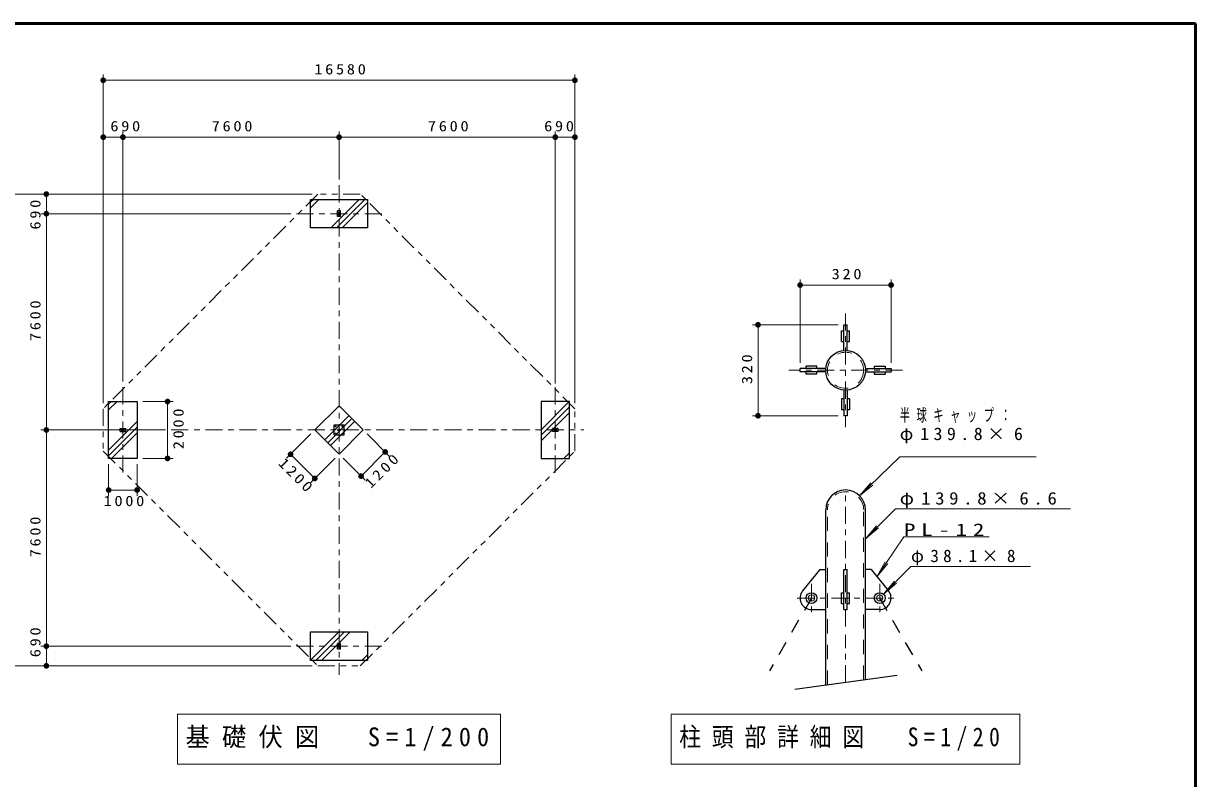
# Model space of a CAD drawing. Units: millimetres on the paper, scale 1:200, with parts at other scales. Extents: x -365 to 0, y -33 to 257.
# Drawn here: x -206 to 0, y 124.3 to 257 of the extents above; entities that cross this region are included whole.
import ezdxf

# ---------------------------------------------------------------- set-up
doc = ezdxf.new("R2010")
doc.units = ezdxf.units.MM
for name, pattern in [('USER1', [4.5, 2.5, -2]), ('USER2', [6, 3, -1, 1, -1]), ('USER3', [8, 3, -1, 1, -1, 1, -1])]:
    doc.linetypes.add(name, pattern=pattern)
doc.layers.add('LY_1', color=7, linetype='Continuous', lineweight=13)
doc.styles.add('ＭＳ ゴシック', font='')
doc.styles.get('ＭＳ ゴシック').set_extended_font_data('MS Gothic')

# ---------------------------------------------------------------- blocks, each defined once
blk = doc.blocks.new('filled_dot')
at = {"color": 0, "linetype": 'Continuous', "lineweight": -2, "const_width": 1.25}
blk.add_lwpolyline([(-0.625, 0, 1), (0.625, 0, 1)], format="xyb", close=True, dxfattribs=at)

msp = doc.modelspace()

# ---------------------------------------------------------------- linework, layer by layer
at = {"layer": 'LY_1', "lineweight": 50}
for p, q in [((0, 257), (-365, 257)), ((0, 0), (0, 257))]:
    msp.add_line(p, q, dxfattribs=at)
at = {"layer": 'LY_1'}
for p, q in [((-191.996, 190.295), (-191.996, 248.015)), ((-109.096, 190.295), (-109.096, 248.015)), ((-191.996, 247.015), (-109.096, 247.015)), ((-191.996, 237.015), (-184.887, 237.015)), ((-188.546, 194.065), (-188.546, 238.015)), ((-188.546, 237.015), (-150.546, 237.015)), ((-150.546, 229.565), (-150.546, 238.015)), ((-150.546, 237.015), (-112.546, 237.015)), ((-112.546, 193.745), (-112.546, 238.015)), ((-112.546, 237.015), (-109.096, 237.015)), ((-155.276, 227.015), (-212.996, 227.015)), ((-201.996, 223.565), (-201.996, 227.015)), ((-155.546, 224.595), (-154.076, 226.065)), ((-155.546, 225.585), (-155.066, 226.065)), ((-152.005, 221.065), (-147.005, 226.065)), ((-151.015, 221.065), (-146.015, 226.065)), ((-150.025, 221.065), (-145.546, 225.544)), ((-159.046, 223.565), (-202.996, 223.565)), ((-201.996, 185.565), (-201.996, 223.565)), ((-69.513, 197.355), (-69.513, 212.03)), ((-69.513, 211.03), (-53.523, 211.03)), ((-53.523, 197.355), (-53.523, 212.03)), ((-62.818, 204.05), (-77.905, 204.05)), ((-76.905, 188.06), (-76.905, 204.05)), ((-191.046, 189.095), (-189.576, 190.565)), ((-191.046, 190.085), (-190.566, 190.565)), ((-185.046, 190.565), (-179.702, 190.565)), ((-180.702, 190.565), (-180.702, 180.565)), ((-115.046, 185.616), (-110.097, 190.565)), ((-115.046, 184.626), (-110.046, 189.626)), ((-153.045, 183.821), (-148.802, 188.064)), ((-152.55, 183.326), (-148.307, 187.569)), ((-115.046, 183.636), (-110.046, 188.636)), ((-62.818, 188.06), (-77.905, 188.06)), ((-181.044, 185.565), (-202.996, 185.565)), ((-201.996, 147.565), (-201.996, 185.565)), ((-191.046, 182.024), (-186.046, 187.024)), ((-191.046, 181.034), (-186.046, 186.034)), ((-152.055, 182.831), (-147.812, 187.074)), ((-190.525, 180.565), (-186.046, 185.044)), ((-155.495, 184.858), (-159.771, 180.582)), ((-145.596, 184.858), (-141.729, 180.99)), ((-142.436, 181.697), (-146.678, 177.455)), ((-111.046, 180.565), (-110.046, 181.565)), ((-191.046, 179.565), (-191.046, 174.013)), ((-186.046, 179.565), (-186.046, 174.013)), ((-185.046, 180.565), (-179.702, 180.565)), ((-154.821, 177.047), (-159.064, 181.29)), ((-151.253, 180.615), (-155.528, 176.34)), ((-149.839, 180.615), (-145.971, 176.748)), ((-110.056, 180.565), (-110.046, 180.575)), ((-51.995, 180.838), (-59.046, 173.998)), ((-51.995, 180.838), (-27.995, 180.838)), ((-59.046, 173.998), (-57.083, 176.266)), ((-59.046, 173.998), (-56.719, 175.891)), ((-186.046, 175.013), (-191.046, 175.013)), ((-52.735, 171.713), (-58.023, 166.436)), ((-52.735, 171.713), (-21.995, 171.713)), ((-58.023, 166.436), (-56.092, 168.732)), ((-58.023, 166.436), (-55.722, 168.362)), ((-51.255, 166.78), (-56.009, 159.779)), ((-51.255, 166.78), (-36.255, 166.78)), ((-56.009, 159.779), (-54.546, 162.399)), ((-56.009, 159.779), (-54.114, 162.105)), ((-50.022, 161.601), (-54.849, 156.695)), ((-50.022, 161.601), (-29.022, 161.601)), ((-54.849, 156.695), (-52.939, 159.008)), ((-54.849, 156.695), (-52.567, 158.642)), ((-201.996, 144.115), (-201.996, 151.486)), ((-155.546, 145.116), (-150.597, 150.065)), ((-154.607, 145.065), (-149.607, 150.065)), ((-153.617, 145.065), (-148.617, 150.065)), ((-159.046, 147.565), (-202.996, 147.565)), ((-146.546, 145.065), (-145.546, 146.065)), ((-145.556, 145.065), (-145.546, 145.075)), ((-155.276, 144.115), (-212.996, 144.115)), ((-178.946, 135.64), (-178.946, 126.84)), ((-122.146, 135.64), (-178.946, 135.64)), ((-122.146, 126.84), (-122.146, 135.64)), ((-92.168, 135.64), (-92.168, 126.84)), ((-30.868, 135.64), (-92.168, 135.64)), ((-30.868, 126.84), (-30.868, 135.64)), ((-178.946, 126.84), (-122.146, 126.84)), ((-92.168, 126.84), (-30.868, 126.84))]:
    msp.add_line(p, q, dxfattribs=at)
at = {"layer": 'LY_1', "linetype": 'USER2'}
for p, q in [((-150.546, 228.565), (-150.546, 142.565)), ((-158.046, 223.565), (-143.046, 223.565)), ((-61.518, 206.055), (-61.518, 186.055)), ((-51.518, 196.055), (-71.518, 196.055)), ((-188.546, 178.065), (-188.546, 193.065)), ((-112.546, 178.065), (-112.546, 193.065)), ((-193.546, 185.565), (-183.337, 185.565)), ((-180.044, 185.565), (-107.546, 185.565)), ((-61.518, 151.057), (-61.518, 175.021)), ((-67.513, 158.521), (-67.513, 153.521)), ((-55.523, 158.521), (-55.523, 153.521)), ((-70.013, 156.021), (-53.023, 156.021)), ((-61.518, 141.24), (-61.518, 149.56)), ((-143.046, 147.565), (-158.046, 147.565))]:
    msp.add_line(p, q, dxfattribs=at)
at = {"layer": 'LY_1', "lineweight": 25}
for p, q in [((-155.546, 221.065), (-155.546, 226.065)), ((-155.546, 226.065), (-145.546, 226.065)), ((-145.546, 226.065), (-145.546, 221.065)), ((-150.796, 223.065), (-150.796, 224.065)), ((-150.296, 224.065), (-150.796, 224.065)), ((-150.296, 223.065), (-150.796, 223.065)), ((-150.601, 223.315), (-150.601, 223.815)), ((-150.491, 223.315), (-150.491, 223.815)), ((-150.296, 223.065), (-150.296, 224.065)), ((-145.546, 221.065), (-155.546, 221.065)), ((-61.818, 204.05), (-61.218, 204.05)), ((-61.818, 199.538), (-61.818, 204.05)), ((-61.218, 199.538), (-61.218, 204.05)), ((-62.218, 203.003), (-61.818, 203.003)), ((-62.218, 201.098), (-62.218, 203.003)), ((-61.218, 203.003), (-60.818, 203.003)), ((-60.818, 201.098), (-60.818, 203.003)), ((-62.218, 201.098), (-61.818, 201.098)), ((-61.218, 201.098), (-60.818, 201.098)), ((-65, 196.355), (-69.513, 196.355)), ((-69.513, 195.755), (-69.513, 196.355)), ((-65, 195.755), (-69.513, 195.755)), ((-68.465, 196.355), (-68.465, 196.755)), ((-66.56, 196.755), (-68.465, 196.755)), ((-68.465, 195.355), (-68.465, 195.755)), ((-66.56, 196.355), (-66.56, 196.755)), ((-66.56, 195.355), (-66.56, 195.755)), ((-58.035, 196.355), (-53.523, 196.355)), ((-58.035, 195.755), (-53.523, 195.755)), ((-56.475, 196.755), (-56.475, 196.355)), ((-56.475, 196.755), (-54.57, 196.755)), ((-56.475, 195.755), (-56.475, 195.355)), ((-54.57, 196.755), (-54.57, 196.355)), ((-54.57, 195.755), (-54.57, 195.355)), ((-53.523, 196.355), (-53.523, 195.755)), ((-66.56, 195.355), (-68.465, 195.355)), ((-56.475, 195.355), (-54.57, 195.355)), ((-61.818, 192.573), (-61.818, 188.06)), ((-61.218, 192.573), (-61.218, 188.06)), ((-191.046, 190.565), (-186.046, 190.565)), ((-191.046, 180.565), (-191.046, 190.565)), ((-186.046, 190.565), (-186.046, 180.565)), ((-150.546, 189.807), (-154.788, 185.565)), ((-146.303, 185.565), (-150.546, 189.807)), ((-115.046, 190.565), (-115.046, 180.565)), ((-110.046, 190.565), (-115.046, 190.565)), ((-110.046, 180.565), (-110.046, 190.565)), ((-62.218, 191.013), (-62.218, 189.108)), ((-61.818, 191.013), (-62.218, 191.013)), ((-60.818, 191.013), (-61.218, 191.013)), ((-60.818, 191.013), (-60.818, 189.108)), ((-61.818, 189.108), (-62.218, 189.108)), ((-61.218, 188.06), (-61.818, 188.06)), ((-60.818, 189.108), (-61.218, 189.108)), ((-189.046, 185.815), (-188.046, 185.815)), ((-189.046, 185.315), (-189.046, 185.815)), ((-188.796, 185.62), (-188.296, 185.62)), ((-188.796, 185.51), (-188.296, 185.51)), ((-188.046, 185.315), (-188.046, 185.815)), ((-154.788, 185.565), (-150.546, 181.322)), ((-151.421, 186.44), (-149.671, 186.44)), ((-151.421, 184.69), (-151.421, 186.44)), ((-150.546, 181.322), (-146.303, 185.565)), ((-149.671, 184.69), (-149.671, 186.44)), ((-112.046, 185.815), (-113.046, 185.815)), ((-113.046, 185.315), (-113.046, 185.815)), ((-112.296, 185.62), (-112.796, 185.62)), ((-112.296, 185.51), (-112.796, 185.51)), ((-112.046, 185.315), (-112.046, 185.815)), ((-189.046, 185.315), (-188.046, 185.315)), ((-151.421, 184.69), (-149.671, 184.69)), ((-112.046, 185.315), (-113.046, 185.315)), ((-186.046, 180.565), (-191.046, 180.565)), ((-115.046, 180.565), (-110.046, 180.565)), ((-65.013, 140.773), (-65.013, 171.526)), ((-58.023, 141.708), (-58.023, 171.526)), ((-66.013, 161.021), (-69.062, 157.286)), ((-66.013, 161.021), (-65.013, 161.021)), ((-61.818, 161.021), (-61.218, 161.021)), ((-61.818, 154.021), (-61.818, 161.021)), ((-61.218, 154.021), (-61.218, 161.021)), ((-57.023, 161.021), (-58.023, 161.021)), ((-57.023, 161.021), (-53.973, 157.286)), ((-62.218, 155.069), (-62.218, 156.974)), ((-62.218, 156.974), (-61.818, 156.974)), ((-61.218, 156.974), (-60.818, 156.974)), ((-60.818, 155.069), (-60.818, 156.974)), ((-62.218, 155.069), (-61.818, 155.069)), ((-61.218, 155.069), (-60.818, 155.069)), ((-67.513, 154.021), (-65.013, 154.021)), ((-61.818, 154.021), (-61.218, 154.021)), ((-55.523, 154.021), (-58.023, 154.021)), ((-155.546, 145.065), (-155.546, 150.065)), ((-155.546, 150.065), (-145.546, 150.065)), ((-145.546, 150.065), (-145.546, 145.065)), ((-150.796, 147.065), (-150.796, 148.065)), ((-150.296, 148.065), (-150.796, 148.065)), ((-150.296, 147.065), (-150.796, 147.065)), ((-150.601, 147.315), (-150.601, 147.815)), ((-150.491, 147.315), (-150.491, 147.815)), ((-150.296, 147.065), (-150.296, 148.065)), ((-145.546, 145.065), (-155.546, 145.065)), ((-70.459, 140.044), (-52.452, 142.453))]:
    msp.add_line(p, q, dxfattribs=at)
at = {"layer": 'LY_1', "linetype": 'USER1'}
for p, q in [((-64.683, 140.817), (-64.683, 171.526)), ((-58.353, 141.664), (-58.353, 171.526))]:
    msp.add_line(p, q, dxfattribs=at)
at = {"layer": 'LY_1', "linetype": 'USER1', "lineweight": 25}
for p, q in [((-67.513, 156.021), (-74.913, 143.22)), ((-55.523, 156.021), (-48.122, 143.22))]:
    msp.add_line(p, q, dxfattribs=at)
at = {"layer": 'LY_1', "linetype": 'USER3'}
msp.add_lwpolyline([(-191.996, 189.295), (-191.996, 181.835), (-154.276, 144.115), (-146.816, 144.115), (-109.096, 181.835), (-109.096, 189.295), (-146.816, 227.015), (-154.276, 227.015)], close=True, dxfattribs=at)
at = {"layer": 'LY_1', "lineweight": 25}
for centre, radius in [((-61.518, 196.055), 3.495), ((-151.146, 186.165), 0.0625), ((-150.546, 185.565), 0.191), ((-149.946, 186.165), 0.0625), ((-151.146, 184.965), 0.0625), ((-149.946, 184.965), 0.0625), ((-67.513, 156.021), 0.953), ((-55.523, 156.021), 0.953)]:
    msp.add_circle(centre, radius, dxfattribs=at)
at = {"layer": 'LY_1', "linetype": 'USER1'}
msp.add_circle((-61.518, 196.055), 3.165, dxfattribs=at)
at = {"layer": 'LY_1'}
for centre in [(-67.513, 156.021), (-55.523, 156.021)]:
    msp.add_circle(centre, 0.552, dxfattribs=at)
at = {"layer": 'LY_1', "lineweight": 25}
for centre, radius, start, end in [((-150.546, 223.815), 0.055, 0, 180), ((-150.546, 223.315), 0.055, 180, 0), ((-188.796, 185.565), 0.055, 90, 270), ((-188.296, 185.565), 0.055, 270, 90), ((-112.796, 185.565), 0.055, 90, 270), ((-112.296, 185.565), 0.055, 270, 90), ((-61.518, 171.526), 3.495, 0, 180), ((-67.513, 156.021), 2, 140.77303, 270), ((-55.523, 156.021), 2, 270, 39.22697), ((-150.546, 147.815), 0.055, 0, 180), ((-150.546, 147.315), 0.055, 180, 0)]:
    msp.add_arc(centre, radius, start, end, dxfattribs=at)
at = {"layer": 'LY_1', "linetype": 'USER1'}
msp.add_arc((-61.518, 171.526), 3.195, 0, 180, dxfattribs=at)

# ---------------------------------------------------------------- block references
at = {"layer": 'LY_1', "xscale": 0.4, "yscale": 0.4}
for p in [(-191.996, 247.015), (-191.996, 237.015), (-188.546, 237.015), (-150.546, 237.015), (-112.546, 237.015), (-69.513, 211.03), (-191.046, 175.013)]:
    msp.add_blockref('filled_dot', p, dxfattribs=at)
for p, rotation in [((-109.096, 247.015), 180), ((-188.546, 237.015), 180), ((-150.546, 237.015), 180), ((-112.546, 237.015), 180), ((-109.096, 237.015), 180), ((-201.996, 227.015), 270), ((-201.996, 223.565), 270), ((-201.996, 223.565), 90), ((-53.523, 211.03), 180), ((-76.905, 204.05), 270), ((-180.702, 190.565), 270), ((-76.905, 188.06), 90), ((-201.996, 185.565), 270), ((-201.996, 185.565), 90), ((-159.064, 181.29), 315), ((-142.436, 181.697), 225), ((-180.702, 180.565), 90), ((-154.821, 177.047), 135), ((-146.678, 177.455), 45), ((-186.046, 175.013), 180), ((-201.996, 147.565), 270), ((-201.996, 147.565), 90), ((-201.996, 144.115), 90)]:
    msp.add_blockref('filled_dot', p, dxfattribs=dict(at, rotation=rotation))

# ---------------------------------------------------------------- texts
at = {"layer": 'LY_1', "style": 'ＭＳ ゴシック'}
for s, insert, char_height, attachment_point in [('\\T1.33;\\W1.15;16580', (-150.134, 248.015), 1.833, 8), ('\\T1.33;\\W1.15;690', (-187.887, 238.015), 1.833, 8), ('\\T1.33;\\W1.15;7600', (-169.118, 238.015), 1.833, 8), ('\\T1.33;\\W1.15;7600', (-131.118, 238.015), 1.833, 8), ('\\T1.33;\\W1.15;690', (-111.644, 238.015), 1.833, 8), ('\\T1.33;\\W1.15;320', (-61.102, 212.03), 1.833, 8), ('\\T1.64;\\W0.6;半球キャップ：', (-51.995, 189.288), 2.199, 1), ('\\T1.5;\\W1.05;φ139.8×6', (-51.995, 185.988), 2.199, 1), ('\\T1.33;\\W1.15;1000', (-188.125, 174.013), 1.833, 2), ('\\T1.5;\\W1.1;φ139.8×6.6', (-51.995, 171.863), 2.199, 7), ('\\T1.5;\\W1.35;PL-12', (-51.255, 166.93), 2.199, 7), ('\\T1.5;φ38.1×8', (-50.022, 161.751), 2.199, 7), ('\\T1.5;\\W0.95;基礎伏図\u3000S=1/200', (-177.546, 131.24), 3.299, 4), ('\\T1.5;\\W0.85;柱頭部詳細図\u3000S=1/20', (-90.768, 131.24), 3.299, 4)]:
    msp.add_mtext(s, dxfattribs=dict(at, insert=insert, char_height=char_height, attachment_point=attachment_point))
at = {"layer": 'LY_1', "char_height": 1.833, "style": 'ＭＳ ゴシック'}
for s, insert, attachment_point, rotation in [('\\T1.33;\\W1.15;690', (-202.996, 223.641), 8, 90), ('\\T1.33;\\W1.15;7600', (-202.996, 204.993), 8, 90), ('\\T1.33;\\W1.15;320', (-77.905, 196.471), 8, 90), ('\\T1.33;\\W1.15;2000', (-179.702, 185.988), 2, 90), ('\\T1.33;\\W1.15;1200', (-157.352, 178.163), 2, 315), ('\\T1.33;\\W1.15;1200', (-143.552, 179.167), 2, 45), ('\\T1.33;\\W1.15;7600', (-202.996, 166.993), 8, 90), ('\\T1.33;\\W1.15;690', (-202.996, 148.486), 8, 90)]:
    msp.add_mtext(s, dxfattribs=dict(at, insert=insert, attachment_point=attachment_point, rotation=rotation))

doc.saveas('drawing.dxf')
